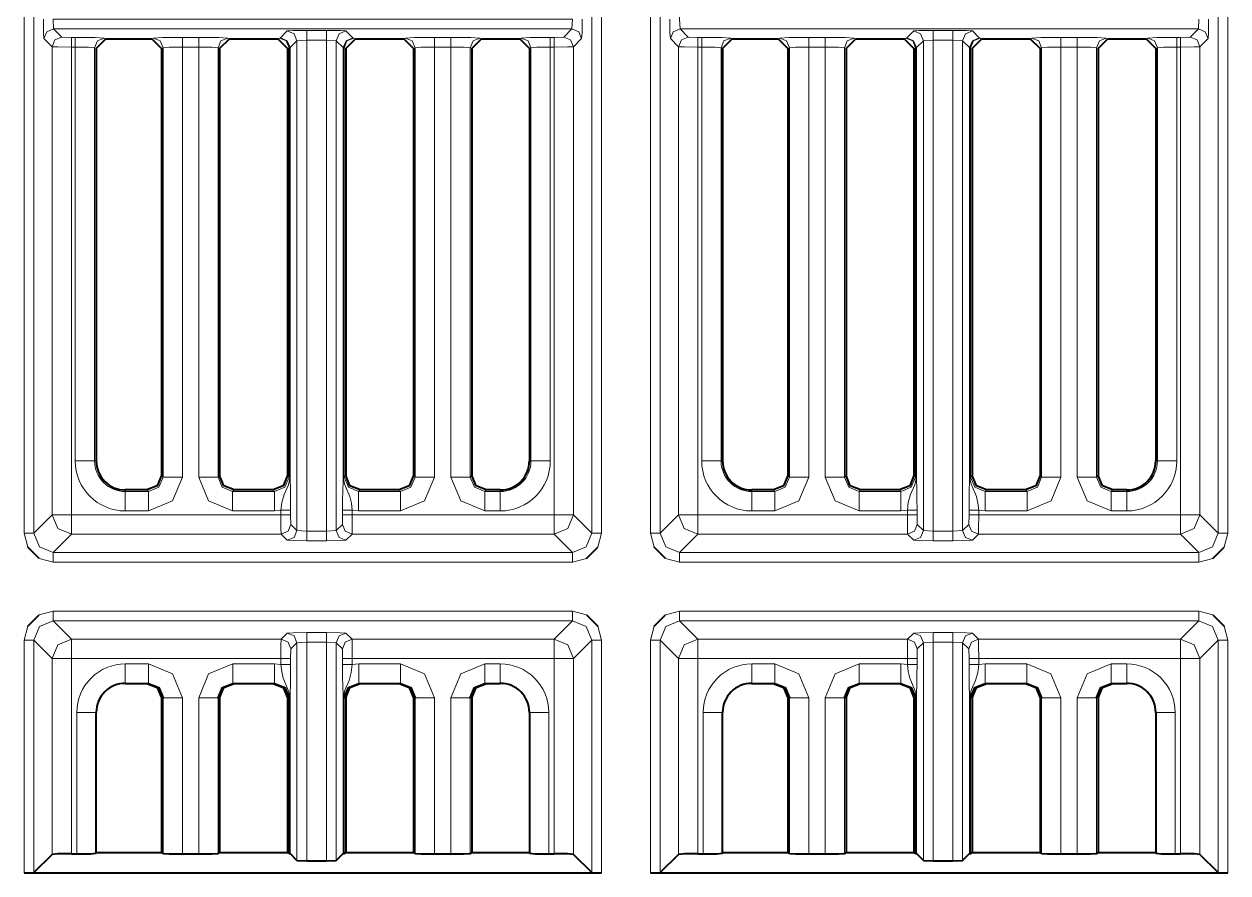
# Model space of a CAD drawing. Header units: millimetres. Extents: x 0 to 2941, y -405 to 1422.
# Drawn here: x 451.8 to 513.9, y 701.4 to 745.2 of the extents above; entities that cross this region are included whole.
import ezdxf

# ---------------------------------------------------------------- set-up
doc = ezdxf.new("R2010")
doc.units = ezdxf.units.MM
doc.layers.add('FINE', color=9, linetype='Continuous')
doc.layers.add('OUTLINE', color=7, linetype='Continuous')

msp = doc.modelspace()

# ---------------------------------------------------------------- linework, layer by layer
at = {"layer": 'FINE', "lineweight": 9}
for p, q in [((452.28, 718.953), (452.28, 773.521)), ((481.054, 773.678), (481.054, 718.953)), ((481.553, 718.953), (481.553, 773.533)), ((484.08, 773.533), (484.08, 718.953)), ((484.579, 718.953), (484.579, 773.521)), ((513.354, 773.678), (513.354, 718.953)), ((513.853, 718.953), (513.853, 773.533)), ((453.303, 744.928), (453.278, 745.427)), ((480.03, 744.928), (453.303, 744.928)), ((453.723, 744.508), (453.303, 744.928)), ((512.33, 744.928), (485.603, 744.928)), ((486.023, 744.508), (485.603, 744.928)), ((512.33, 744.928), (511.91, 744.508)), ((512.356, 745.427), (512.33, 744.928)), ((452.803, 744.428), (453.223, 744.008)), ((455.999, 744.417), (455.916, 744.458)), ((458.446, 744.458), (458.364, 744.417)), ((460.784, 744.495), (459.943, 744.495)), ((462.364, 744.417), (462.282, 744.458)), ((464.946, 744.458), (464.863, 744.417)), ((464.994, 744.466), (464.946, 744.458)), ((465.351, 744.823), (464.994, 744.466)), ((465.494, 743.966), (465.851, 744.323)), ((465.851, 744.323), (466.351, 744.349)), ((465.851, 719.082), (465.851, 744.323)), ((467.376, 744.848), (466.351, 744.848)), ((466.351, 744.349), (466.351, 719.056)), ((466.351, 744.349), (467.376, 744.349)), ((467.376, 719.056), (467.376, 744.349)), ((467.376, 744.349), (467.876, 744.323)), ((467.876, 744.323), (467.876, 719.082)), ((467.876, 744.323), (468.233, 743.966)), ((468.733, 744.466), (468.376, 744.823)), ((468.782, 744.458), (468.733, 744.466)), ((468.864, 744.417), (468.782, 744.458)), ((471.446, 744.458), (471.364, 744.417)), ((475.364, 744.417), (475.282, 744.458)), ((479.11, 744.495), (478.915, 744.495)), ((480.11, 744.008), (480.53, 744.428)), ((485.103, 744.428), (485.523, 744.008)), ((486.523, 744.495), (486.023, 744.508)), ((486.719, 744.495), (486.523, 744.495)), ((488.298, 744.417), (488.216, 744.458)), ((490.746, 744.458), (490.663, 744.417)), ((493.084, 744.495), (492.244, 744.495)), ((494.664, 744.417), (494.581, 744.458)), ((497.245, 744.458), (497.164, 744.417)), ((497.794, 743.966), (498.151, 744.323)), ((498.151, 744.323), (498.651, 744.349)), ((498.151, 719.082), (498.151, 744.323)), ((499.676, 744.848), (498.651, 744.848)), ((498.651, 744.349), (498.651, 719.056)), ((498.651, 744.349), (499.676, 744.349)), ((499.676, 719.056), (499.676, 744.349)), ((499.676, 744.349), (500.176, 744.323)), ((500.176, 744.323), (500.176, 719.082)), ((500.176, 744.323), (500.534, 743.966)), ((501.033, 744.466), (500.676, 744.823)), ((503.746, 744.458), (503.664, 744.417)), ((506.084, 744.495), (505.244, 744.495)), ((509.717, 744.458), (509.635, 744.417)), ((511.41, 744.495), (511.215, 744.495)), ((511.91, 744.508), (511.41, 744.495)), ((512.41, 744.008), (512.83, 744.428)), ((453.223, 744.008), (453.223, 719.897)), ((455.417, 722.672), (455.417, 743.958)), ((455.417, 743.958), (455.498, 743.917)), ((459.943, 721.84), (459.943, 743.995)), ((459.943, 743.995), (460.784, 743.995)), ((460.784, 743.995), (460.784, 721.84)), ((461.782, 721.84), (461.782, 743.958)), ((461.782, 743.958), (461.864, 743.917)), ((465.364, 743.917), (465.445, 743.958)), ((465.445, 743.958), (465.477, 743.966)), ((465.445, 743.958), (465.445, 721.84)), ((465.494, 721.84), (465.494, 743.966)), ((468.233, 743.966), (468.233, 721.84)), ((468.25, 721.84), (468.25, 743.966)), ((468.25, 743.966), (468.282, 743.958)), ((468.282, 721.84), (468.282, 743.958)), ((468.282, 743.958), (468.364, 743.917)), ((471.864, 743.917), (471.945, 743.958)), ((472.943, 743.995), (473.784, 743.995)), ((472.943, 721.84), (472.943, 743.995)), ((473.784, 743.995), (473.784, 721.84)), ((477.835, 743.917), (477.916, 743.958)), ((477.916, 743.958), (477.916, 722.672)), ((478.915, 722.672), (478.915, 743.995)), ((478.915, 743.995), (479.11, 743.995)), ((480.11, 719.897), (480.11, 744.008)), ((485.523, 744.008), (485.523, 719.897)), ((486.719, 743.995), (486.719, 722.672)), ((487.717, 722.672), (487.717, 743.958)), ((487.717, 743.958), (487.799, 743.917)), ((492.244, 721.84), (492.244, 743.995)), ((492.244, 743.995), (493.084, 743.995)), ((493.084, 743.995), (493.084, 721.84)), ((494.082, 721.84), (494.082, 743.958)), ((494.082, 743.958), (494.163, 743.917)), ((497.664, 743.917), (497.745, 743.958)), ((497.745, 743.958), (497.777, 743.966)), ((497.745, 743.958), (497.745, 721.84)), ((497.794, 721.84), (497.794, 743.966)), ((500.534, 743.966), (500.534, 721.84)), ((500.55, 721.84), (500.55, 743.966)), ((500.55, 743.966), (500.582, 743.958)), ((500.582, 721.84), (500.582, 743.958)), ((500.582, 743.958), (500.663, 743.917)), ((505.244, 743.995), (506.084, 743.995)), ((505.244, 721.84), (505.244, 743.995)), ((506.084, 743.995), (506.084, 721.84)), ((507.082, 721.84), (507.082, 743.958)), ((507.082, 743.958), (507.164, 743.917)), ((510.135, 743.917), (510.216, 743.958)), ((511.215, 722.672), (511.215, 743.995)), ((511.215, 743.995), (511.41, 743.995)), ((511.41, 743.995), (511.41, 719.897)), ((512.41, 719.897), (512.41, 744.008)), ((455.498, 722.672), (455.417, 722.672)), ((477.916, 722.672), (477.835, 722.672)), ((487.799, 722.672), (487.717, 722.672)), ((458.945, 721.84), (458.864, 721.921)), ((461.864, 721.921), (461.782, 721.84)), ((465.445, 721.84), (465.364, 721.921)), ((468.364, 721.921), (468.282, 721.84)), ((491.245, 721.84), (491.164, 721.921)), ((494.163, 721.921), (494.082, 721.84)), ((497.745, 721.84), (497.664, 721.921)), ((500.663, 721.921), (500.582, 721.84)), ((504.245, 721.84), (504.164, 721.921)), ((507.164, 721.921), (507.082, 721.84)), ((458.115, 721.172), (458.196, 721.091)), ((462.531, 721.091), (462.612, 721.172)), ((464.696, 721.091), (462.531, 721.091)), ((464.615, 721.172), (464.696, 721.091)), ((469.031, 721.091), (469.113, 721.172)), ((471.196, 721.091), (469.031, 721.091)), ((471.115, 721.172), (471.196, 721.091)), ((475.531, 721.091), (475.613, 721.172)), ((476.335, 721.091), (475.531, 721.091)), ((476.335, 721.172), (476.335, 721.091)), ((489.299, 721.091), (489.299, 721.172)), ((490.496, 721.091), (489.299, 721.091)), ((490.415, 721.172), (490.496, 721.091)), ((494.831, 721.091), (494.913, 721.172)), ((496.996, 721.091), (494.831, 721.091)), ((496.915, 721.172), (496.996, 721.091)), ((503.415, 721.172), (503.496, 721.091)), ((462.531, 720.092), (464.696, 720.092)), ((464.696, 720.092), (465.023, 720.123)), ((465.023, 720.123), (465.023, 719.897)), ((468.204, 720.123), (468.204, 719.897)), ((475.531, 720.092), (476.335, 720.092)), ((489.299, 720.092), (490.496, 720.092)), ((494.831, 720.092), (496.996, 720.092)), ((496.996, 720.092), (497.323, 720.123)), ((497.323, 720.123), (497.323, 719.897)), ((497.823, 719.897), (497.823, 720.123)), ((501.004, 719.897), (501.004, 720.123)), ((501.004, 720.123), (501.331, 720.092)), ((501.331, 720.092), (503.496, 720.092)), ((507.831, 720.092), (508.635, 720.092)), ((453.223, 719.897), (452.28, 718.953)), ((465.536, 719.397), (465.523, 719.897)), ((468.204, 719.897), (468.192, 719.397)), ((481.054, 718.953), (480.11, 719.897)), ((485.523, 719.897), (484.579, 718.953)), ((497.323, 719.897), (486.523, 719.897)), ((497.835, 719.397), (497.823, 719.897)), ((511.41, 719.897), (501.004, 719.897)), ((513.354, 718.953), (512.41, 719.897)), ((454.223, 718.897), (465.036, 718.897)), ((465.036, 718.897), (465.351, 718.582)), ((465.851, 719.082), (465.536, 719.397)), ((466.351, 719.056), (465.851, 719.082)), ((467.376, 719.056), (466.351, 719.056)), ((467.876, 719.082), (467.376, 719.056)), ((468.192, 719.397), (467.876, 719.082)), ((479.11, 718.897), (480.054, 717.953)), ((481.366, 718.226), (481.553, 718.953)), ((484.08, 718.953), (484.268, 718.226)), ((486.523, 718.897), (497.336, 718.897)), ((497.336, 718.897), (497.651, 718.582)), ((498.151, 719.082), (497.835, 719.397)), ((498.651, 719.056), (498.151, 719.082)), ((499.676, 719.056), (498.651, 719.056)), ((500.176, 719.082), (499.676, 719.056)), ((500.491, 719.397), (500.176, 719.082)), ((513.665, 718.226), (513.853, 718.953)), ((466.351, 718.556), (467.376, 718.556)), ((498.651, 718.556), (499.676, 718.556)), ((452.552, 717.641), (453.279, 717.454)), ((480.054, 717.454), (480.781, 717.641)), ((484.852, 717.641), (485.579, 717.454)), ((453.279, 717.454), (480.054, 717.454)), ((453.279, 714.927), (452.552, 714.739)), ((480.054, 714.927), (453.279, 714.927)), ((480.781, 714.739), (480.054, 714.927)), ((485.579, 714.927), (484.852, 714.739)), ((512.354, 714.927), (485.579, 714.927)), ((513.081, 714.739), (512.354, 714.927)), ((451.968, 714.155), (451.78, 713.428)), ((481.553, 713.428), (481.366, 714.155)), ((484.268, 714.155), (484.08, 713.428)), ((486.523, 713.484), (485.579, 714.428)), ((513.853, 713.428), (513.665, 714.155)), ((451.78, 713.428), (451.78, 701.44)), ((452.28, 701.453), (452.28, 713.428)), ((452.28, 713.428), (453.223, 712.484)), ((465.036, 713.484), (454.223, 713.484)), ((465.351, 713.799), (465.036, 713.484)), ((465.536, 712.984), (465.851, 713.299)), ((465.851, 713.299), (466.351, 713.325)), ((465.851, 702.082), (465.851, 713.299)), ((467.376, 713.824), (466.351, 713.824)), ((466.351, 713.325), (466.351, 702.069)), ((466.351, 713.325), (467.376, 713.325)), ((467.376, 702.069), (467.376, 713.325)), ((467.376, 713.325), (467.876, 713.299)), ((467.876, 713.299), (467.876, 702.082)), ((467.876, 713.299), (468.192, 712.984)), ((468.691, 713.484), (468.376, 713.799)), ((481.553, 701.44), (481.553, 713.428)), ((484.08, 713.428), (484.08, 701.44)), ((484.579, 701.453), (484.579, 713.428)), ((484.579, 713.428), (485.523, 712.484)), ((497.336, 713.484), (486.523, 713.484)), ((497.651, 713.799), (497.336, 713.484)), ((497.835, 712.984), (498.151, 713.299)), ((498.151, 713.299), (498.651, 713.325)), ((498.151, 702.082), (498.151, 713.299)), ((498.651, 713.325), (498.651, 702.069)), ((498.651, 713.325), (499.676, 713.325)), ((499.676, 702.069), (499.676, 713.325)), ((499.676, 713.325), (500.176, 713.299)), ((500.176, 713.299), (500.176, 702.082)), ((500.176, 713.299), (500.491, 712.984)), ((500.991, 713.484), (500.676, 713.799)), ((511.41, 713.484), (500.991, 713.484)), ((512.41, 712.484), (513.354, 713.428)), ((513.354, 713.428), (513.354, 701.453)), ((513.853, 701.44), (513.853, 713.428)), ((465.523, 712.484), (465.536, 712.984)), ((468.192, 712.984), (468.204, 712.484)), ((497.823, 712.484), (497.835, 712.984)), ((500.491, 712.984), (500.504, 712.484)), ((453.223, 712.484), (453.223, 702.397)), ((454.223, 702.422), (454.223, 712.484)), ((454.223, 712.484), (465.023, 712.484)), ((464.691, 712.208), (462.536, 712.208)), ((465.023, 712.177), (464.691, 712.208)), ((465.023, 712.484), (465.023, 712.177)), ((465.523, 712.177), (465.523, 712.484)), ((468.204, 712.484), (468.204, 712.177)), ((468.704, 712.484), (479.11, 712.484)), ((468.704, 712.177), (468.704, 712.484)), ((469.036, 712.208), (468.704, 712.177)), ((471.191, 712.208), (469.036, 712.208)), ((476.335, 712.208), (475.536, 712.208)), ((479.11, 712.484), (479.11, 702.422)), ((480.11, 702.397), (480.11, 712.484)), ((485.523, 712.484), (485.523, 702.397)), ((486.523, 702.422), (486.523, 712.484)), ((486.523, 712.484), (497.323, 712.484)), ((490.491, 712.208), (489.299, 712.208)), ((496.991, 712.208), (494.836, 712.208)), ((497.323, 712.177), (496.991, 712.208)), ((497.323, 712.484), (497.323, 712.177)), ((497.823, 712.177), (497.823, 712.484)), ((500.504, 712.484), (500.504, 712.177)), ((501.004, 712.177), (501.004, 712.484)), ((501.336, 712.208), (501.004, 712.177)), ((503.491, 712.208), (501.336, 712.208)), ((508.635, 712.208), (507.836, 712.208)), ((512.41, 702.397), (512.41, 712.484)), ((458.864, 710.459), (458.945, 710.459)), ((458.945, 710.459), (458.945, 702.447)), ((459.943, 702.422), (459.943, 710.459)), ((460.784, 710.459), (460.784, 702.422)), ((465.364, 710.459), (465.445, 710.459)), ((465.445, 710.459), (465.445, 702.447)), ((465.477, 710.459), (465.477, 702.442)), ((468.233, 710.459), (468.233, 702.439)), ((468.25, 702.442), (468.25, 710.459)), ((472.943, 702.422), (472.943, 710.459)), ((473.784, 710.459), (473.784, 702.422)), ((491.164, 710.459), (491.245, 710.459)), ((491.245, 710.459), (491.245, 702.447)), ((492.244, 702.422), (492.244, 710.459)), ((493.084, 710.459), (493.084, 702.422)), ((494.082, 702.447), (494.082, 710.459)), ((494.082, 710.459), (494.163, 710.459)), ((497.664, 710.459), (497.745, 710.459)), ((497.745, 710.459), (497.745, 702.447)), ((497.777, 710.459), (497.777, 702.442)), ((500.534, 710.459), (500.534, 702.439)), ((504.164, 710.459), (504.245, 710.459)), ((504.245, 710.459), (504.245, 702.447)), ((505.244, 702.422), (505.244, 710.459)), ((506.084, 710.459), (506.084, 702.422)), ((454.499, 709.708), (454.499, 702.422)), ((478.835, 702.422), (478.835, 709.708)), ((486.798, 709.708), (486.798, 702.422)), ((511.135, 702.422), (511.135, 709.708))]:
    msp.add_line(p, q, dxfattribs=at)
for points in [[(451.78, 773.533), (451.78, 718.953), (451.968, 718.226)], [(485.603, 744.928), (485.578, 745.427), (485.578, 746.453)], [(452.778, 745.427), (452.785, 744.73), (452.803, 744.428)], [(452.803, 744.428), (452.95, 744.781), (453.303, 744.928)], [(453.278, 745.427), (480.055, 745.427), (480.03, 744.928)], [(480.03, 744.928), (479.61, 744.508), (479.11, 744.495)], [(480.53, 744.428), (480.383, 744.781), (480.03, 744.928)], [(480.53, 744.428), (480.548, 744.73), (480.555, 745.427)], [(485.078, 745.427), (485.085, 744.73), (485.103, 744.428)], [(485.603, 744.928), (485.25, 744.781), (485.103, 744.428)], [(512.83, 744.428), (512.683, 744.781), (512.33, 744.928)], [(512.83, 744.428), (512.848, 744.73), (512.855, 745.427)], [(453.223, 744.008), (453.37, 744.361), (453.723, 744.508)], [(454.419, 744.495), (454.223, 744.495), (453.723, 744.508)], [(454.223, 743.995), (454.223, 744.344), (454.223, 744.495)], [(454.419, 744.495), (454.419, 744.344), (454.419, 743.995)], [(455.916, 744.458), (455.451, 744.484), (454.419, 744.495)], [(455.916, 744.458), (455.564, 744.311), (455.417, 743.958)], [(459.943, 744.495), (458.911, 744.484), (458.446, 744.458)], [(458.446, 744.458), (458.798, 744.311), (458.945, 743.958)], [(459.943, 744.495), (459.943, 744.344), (459.943, 743.995)], [(460.784, 744.495), (460.784, 744.344), (460.784, 743.995)], [(462.282, 744.458), (461.816, 744.484), (460.784, 744.495)], [(462.282, 744.458), (461.929, 744.311), (461.782, 743.958)], [(465.445, 743.958), (465.298, 744.311), (464.946, 744.458)], [(465.477, 743.966), (465.334, 744.318), (464.994, 744.466)], [(465.494, 743.966), (465.347, 744.319), (464.994, 744.466)], [(466.351, 744.848), (465.653, 744.841), (465.351, 744.823)], [(465.851, 744.323), (465.704, 744.677), (465.351, 744.823)], [(466.351, 744.349), (466.351, 744.698), (466.351, 744.848)], [(467.376, 744.848), (467.376, 744.698), (467.376, 744.349)], [(468.376, 744.823), (468.074, 744.841), (467.376, 744.848)], [(468.376, 744.823), (468.023, 744.677), (467.876, 744.323)], [(468.733, 744.466), (468.38, 744.319), (468.233, 743.966)], [(468.733, 744.466), (468.393, 744.318), (468.25, 743.966)], [(468.782, 744.458), (468.429, 744.311), (468.282, 743.958)], [(473.784, 744.495), (472.943, 744.495), (471.911, 744.484), (471.446, 744.458)], [(471.945, 743.958), (471.798, 744.311), (471.446, 744.458)], [(472.943, 743.995), (472.943, 744.344), (472.943, 744.495)], [(473.784, 743.995), (473.784, 744.344), (473.784, 744.495)], [(475.282, 744.458), (474.816, 744.484), (473.784, 744.495)], [(474.782, 743.958), (474.929, 744.311), (475.282, 744.458)], [(478.915, 744.495), (477.882, 744.484), (477.417, 744.458), (477.335, 744.417)], [(477.916, 743.958), (477.769, 744.311), (477.417, 744.458)], [(478.915, 743.995), (478.915, 744.344), (478.915, 744.495)], [(479.11, 743.995), (479.11, 744.344), (479.11, 744.495)], [(480.11, 744.008), (479.963, 744.361), (479.61, 744.508)], [(486.023, 744.508), (485.67, 744.361), (485.523, 744.008)], [(486.523, 744.495), (486.523, 744.344), (486.523, 743.995)], [(486.719, 744.495), (486.719, 744.344), (486.719, 743.995)], [(488.216, 744.458), (487.751, 744.484), (486.719, 744.495)], [(488.216, 744.458), (487.864, 744.311), (487.717, 743.958)], [(492.244, 744.495), (491.211, 744.484), (490.746, 744.458)], [(491.245, 743.958), (491.098, 744.311), (490.746, 744.458)], [(492.244, 743.995), (492.244, 744.344), (492.244, 744.495)], [(493.084, 744.495), (493.084, 744.344), (493.084, 743.995)], [(494.581, 744.458), (494.116, 744.484), (493.084, 744.495)], [(494.581, 744.458), (494.229, 744.311), (494.082, 743.958)], [(497.651, 744.823), (497.294, 744.466), (497.245, 744.458)], [(497.245, 744.458), (497.598, 744.311), (497.745, 743.958)], [(497.294, 744.466), (497.647, 744.319), (497.794, 743.966)], [(497.294, 744.466), (497.634, 744.318), (497.777, 743.966)], [(498.651, 744.848), (497.953, 744.841), (497.651, 744.823)], [(497.651, 744.823), (498.004, 744.677), (498.151, 744.323)], [(498.651, 744.848), (498.651, 744.698), (498.651, 744.349)], [(499.676, 744.848), (499.676, 744.698), (499.676, 744.349)], [(500.676, 744.823), (500.374, 744.841), (499.676, 744.848)], [(500.676, 744.823), (500.323, 744.677), (500.176, 744.323)], [(501.033, 744.466), (500.68, 744.319), (500.534, 743.966)], [(501.033, 744.466), (500.693, 744.318), (500.55, 743.966)], [(501.081, 744.458), (500.729, 744.311), (500.582, 743.958)], [(501.164, 744.417), (501.081, 744.458), (501.033, 744.466)], [(505.244, 744.495), (504.211, 744.484), (503.746, 744.458)], [(504.245, 743.958), (504.098, 744.311), (503.746, 744.458)], [(505.244, 744.495), (505.244, 744.344), (505.244, 743.995)], [(506.084, 744.495), (506.084, 744.344), (506.084, 743.995)], [(507.664, 744.417), (507.581, 744.458), (507.116, 744.484), (506.084, 744.495)], [(507.581, 744.458), (507.229, 744.311), (507.082, 743.958)], [(511.215, 744.495), (510.182, 744.484), (509.717, 744.458)], [(510.216, 743.958), (510.07, 744.311), (509.717, 744.458)], [(511.215, 743.995), (511.215, 744.344), (511.215, 744.495)], [(511.41, 743.995), (511.41, 744.344), (511.41, 744.495)], [(512.41, 744.008), (512.263, 744.361), (511.91, 744.508)], [(453.223, 744.008), (453.525, 743.999), (454.223, 743.995)], [(465.023, 719.897), (454.223, 719.897), (454.223, 743.995)], [(454.419, 743.995), (455.107, 743.984), (455.417, 743.958)], [(458.864, 743.917), (458.945, 743.958), (458.945, 721.84)], [(458.945, 743.958), (459.255, 743.984), (459.943, 743.995)], [(460.784, 743.995), (461.472, 743.984), (461.782, 743.958)], [(465.477, 743.966), (465.477, 721.84), (465.475, 721.769), (465.466, 721.683), (465.406, 721.443), (465.184, 720.944), (465.073, 720.53), (465.023, 720.123)], [(465.477, 743.966), (465.489, 743.966), (465.494, 743.966)], [(468.233, 743.966), (468.238, 743.966), (468.25, 743.966)], [(479.11, 743.995), (479.11, 719.897), (468.704, 719.897)], [(471.945, 743.958), (471.945, 721.84), (471.864, 721.921)], [(471.945, 743.958), (472.255, 743.984), (472.943, 743.995)], [(473.784, 743.995), (474.472, 743.984), (474.782, 743.958)], [(474.864, 721.921), (474.782, 721.84), (474.782, 743.958), (474.864, 743.917)], [(477.916, 743.958), (478.226, 743.984), (478.915, 743.995)], [(479.11, 743.995), (479.808, 743.999), (480.11, 744.008)], [(485.523, 744.008), (485.825, 743.999), (486.523, 743.995)], [(486.523, 719.897), (486.523, 743.995), (486.719, 743.995)], [(486.719, 743.995), (487.407, 743.984), (487.717, 743.958)], [(491.164, 743.917), (491.245, 743.958), (491.245, 721.84)], [(491.245, 743.958), (491.555, 743.984), (492.244, 743.995)], [(493.084, 743.995), (493.772, 743.984), (494.082, 743.958)], [(497.777, 743.966), (497.777, 721.84), (497.775, 721.769), (497.766, 721.683), (497.706, 721.443), (497.484, 720.944), (497.373, 720.53), (497.323, 720.123)], [(497.777, 743.966), (497.789, 743.966), (497.794, 743.966)], [(500.534, 743.966), (500.538, 743.966), (500.55, 743.966)], [(504.164, 743.917), (504.245, 743.958), (504.245, 721.84)], [(504.245, 743.958), (504.555, 743.984), (505.244, 743.995)], [(506.084, 743.995), (506.772, 743.984), (507.082, 743.958)], [(510.216, 743.958), (510.216, 722.672), (510.135, 722.672)], [(510.216, 743.958), (510.526, 743.984), (511.215, 743.995)], [(511.41, 743.995), (512.108, 743.999), (512.41, 744.008)], [(454.419, 722.672), (455.107, 722.672), (455.417, 722.672)], [(477.916, 722.672), (478.226, 722.672), (478.915, 722.672)], [(486.719, 722.672), (487.407, 722.672), (487.717, 722.672)], [(510.216, 722.672), (510.526, 722.672), (511.215, 722.672)], [(456.998, 720.092), (458.196, 720.092), (459.432, 720.604), (459.943, 721.84)], [(458.945, 721.84), (458.727, 721.309), (458.196, 721.091)], [(459.943, 721.84), (459.255, 721.84), (458.945, 721.84)], [(461.782, 721.84), (461.472, 721.84), (460.784, 721.84)], [(460.784, 721.84), (461.295, 720.604), (462.531, 720.092)], [(462.531, 721.091), (462, 721.309), (461.782, 721.84)], [(465.477, 721.84), (465.456, 721.84), (465.445, 721.84), (465.227, 721.309), (464.696, 721.091), (464.696, 720.781), (464.696, 720.092)], [(465.477, 721.84), (465.489, 721.84), (465.494, 721.84)], [(465.523, 719.897), (465.523, 720.123), (465.52, 720.715), (465.51, 721.263), (465.497, 721.671), (465.494, 721.779), (465.494, 721.813), (465.494, 721.84)], [(468.233, 721.84), (468.233, 721.827), (468.233, 721.8), (468.232, 721.741), (468.23, 721.692), (468.228, 721.617), (468.214, 721.124), (468.207, 720.653), (468.204, 720.123)], [(468.233, 721.84), (468.238, 721.84), (468.25, 721.84)], [(468.704, 720.123), (468.661, 720.487), (468.583, 720.83), (468.358, 721.348), (468.307, 721.485), (468.278, 721.591), (468.255, 721.737), (468.251, 721.807), (468.25, 721.84)], [(468.282, 721.84), (468.271, 721.84), (468.25, 721.84)], [(469.031, 721.091), (468.5, 721.309), (468.282, 721.84)], [(469.031, 720.092), (471.196, 720.092), (472.432, 720.604), (472.943, 721.84)], [(471.945, 721.84), (471.727, 721.309), (471.196, 721.091)], [(472.943, 721.84), (472.255, 721.84), (471.945, 721.84)], [(473.784, 721.84), (474.472, 721.84), (474.782, 721.84)], [(473.784, 721.84), (474.295, 720.604), (475.531, 720.092)], [(475.531, 721.091), (475, 721.309), (474.782, 721.84)], [(491.245, 721.84), (491.027, 721.309), (490.496, 721.091)], [(490.496, 720.092), (491.732, 720.604), (492.244, 721.84)], [(491.245, 721.84), (491.555, 721.84), (492.244, 721.84)], [(494.082, 721.84), (493.772, 721.84), (493.084, 721.84)], [(493.084, 721.84), (493.595, 720.604), (494.831, 720.092)], [(494.831, 721.091), (494.3, 721.309), (494.082, 721.84)], [(497.777, 721.84), (497.756, 721.84), (497.745, 721.84), (497.527, 721.309), (496.996, 721.091), (496.996, 720.781), (496.996, 720.092)], [(497.794, 721.84), (497.789, 721.84), (497.777, 721.84)], [(497.823, 720.123), (497.82, 720.715), (497.811, 721.263), (497.798, 721.671), (497.794, 721.779), (497.794, 721.813), (497.794, 721.84)], [(500.534, 721.84), (500.534, 721.827), (500.533, 721.8), (500.532, 721.741), (500.53, 721.692), (500.528, 721.617), (500.513, 721.124), (500.507, 720.653), (500.504, 720.123)], [(500.534, 721.84), (500.538, 721.84), (500.55, 721.84)], [(501.004, 720.123), (500.961, 720.487), (500.883, 720.83), (500.658, 721.348), (500.607, 721.485), (500.578, 721.591), (500.555, 721.737), (500.551, 721.807), (500.55, 721.84)], [(500.582, 721.84), (500.572, 721.84), (500.55, 721.84)], [(501.331, 721.091), (500.8, 721.309), (500.582, 721.84)], [(504.245, 721.84), (504.027, 721.309), (503.496, 721.091)], [(503.496, 720.092), (504.732, 720.604), (505.244, 721.84)], [(505.244, 721.84), (504.555, 721.84), (504.245, 721.84)], [(507.082, 721.84), (506.772, 721.84), (506.084, 721.84)], [(506.084, 721.84), (506.595, 720.604), (507.831, 720.092)], [(507.831, 721.091), (507.3, 721.309), (507.082, 721.84)], [(458.196, 721.091), (456.998, 721.091), (456.998, 721.172)], [(456.998, 720.092), (456.998, 720.781), (456.998, 721.091)], [(458.196, 720.092), (458.196, 720.781), (458.196, 721.091)], [(462.531, 721.091), (462.531, 720.781), (462.531, 720.092)], [(469.031, 721.091), (469.031, 720.781), (469.031, 720.092)], [(471.196, 721.091), (471.196, 720.781), (471.196, 720.092)], [(475.531, 721.091), (475.531, 720.781), (475.531, 720.092)], [(476.335, 721.091), (476.335, 720.781), (476.335, 720.092)], [(489.299, 720.092), (489.299, 720.781), (489.299, 721.091)], [(490.496, 721.091), (490.496, 720.781), (490.496, 720.092)], [(494.831, 721.091), (494.831, 720.781), (494.831, 720.092)], [(503.496, 721.091), (501.331, 721.091), (501.412, 721.172)], [(501.331, 721.091), (501.331, 720.781), (501.331, 720.092)], [(503.496, 721.091), (503.496, 720.781), (503.496, 720.092)], [(508.635, 721.172), (508.635, 721.091), (507.831, 721.091), (507.913, 721.172)], [(507.831, 721.091), (507.831, 720.781), (507.831, 720.092)], [(508.635, 721.091), (508.635, 720.781), (508.635, 720.092)], [(465.023, 720.123), (465.372, 720.123), (465.523, 720.123)], [(468.204, 720.123), (468.355, 720.123), (468.704, 720.123)], [(468.704, 719.897), (468.704, 720.123), (469.031, 720.092)], [(497.823, 720.123), (497.672, 720.123), (497.323, 720.123)], [(500.504, 720.123), (500.504, 719.897), (500.491, 719.397)], [(500.504, 720.123), (500.655, 720.123), (501.004, 720.123)], [(453.223, 719.897), (453.516, 719.19), (454.223, 718.897)], [(453.223, 719.897), (453.525, 719.897), (454.223, 719.897)], [(454.223, 718.897), (454.223, 719.199), (454.223, 719.897)], [(465.023, 719.897), (465.372, 719.897), (465.523, 719.897)], [(465.023, 719.897), (465.027, 719.199), (465.036, 718.897)], [(468.204, 719.897), (468.355, 719.897), (468.704, 719.897)], [(468.691, 718.897), (468.7, 719.199), (468.704, 719.897)], [(479.11, 718.897), (479.11, 719.199), (479.11, 719.897)], [(479.11, 718.897), (479.817, 719.19), (480.11, 719.897)], [(479.11, 719.897), (479.808, 719.897), (480.11, 719.897)], [(485.523, 719.897), (485.816, 719.19), (486.523, 718.897)], [(485.523, 719.897), (485.825, 719.897), (486.523, 719.897)], [(486.523, 718.897), (486.523, 719.199), (486.523, 719.897)], [(497.823, 719.897), (497.672, 719.897), (497.323, 719.897)], [(497.323, 719.897), (497.327, 719.199), (497.336, 718.897)], [(500.504, 719.897), (500.655, 719.897), (501.004, 719.897)], [(500.991, 718.897), (501, 719.199), (501.004, 719.897)], [(511.41, 718.897), (511.41, 719.199), (511.41, 719.897)], [(511.41, 718.897), (512.117, 719.19), (512.41, 719.897)], [(511.41, 719.897), (512.108, 719.897), (512.41, 719.897)], [(451.78, 718.953), (452.129, 718.953), (452.28, 718.953)], [(453.279, 717.953), (452.572, 718.246), (452.28, 718.953)], [(480.054, 717.953), (453.279, 717.953), (454.223, 718.897)], [(465.036, 718.897), (465.389, 719.044), (465.536, 719.397)], [(465.351, 718.582), (465.704, 718.728), (465.851, 719.082)], [(466.351, 718.556), (466.351, 718.707), (466.351, 719.056)], [(467.376, 719.056), (467.376, 718.707), (467.376, 718.556)], [(467.876, 719.082), (468.023, 718.728), (468.376, 718.582)], [(468.192, 719.397), (468.338, 719.044), (468.691, 718.897)], [(468.376, 718.582), (468.691, 718.897), (479.11, 718.897)], [(481.054, 718.953), (480.761, 718.246), (480.054, 717.953)], [(481.054, 718.953), (481.205, 718.953), (481.553, 718.953)], [(484.08, 718.953), (484.429, 718.953), (484.579, 718.953)], [(485.579, 717.953), (484.872, 718.246), (484.579, 718.953)], [(512.354, 717.953), (485.579, 717.953), (486.523, 718.897)], [(497.835, 719.397), (497.689, 719.044), (497.336, 718.897)], [(498.151, 719.082), (498.004, 718.728), (497.651, 718.582)], [(498.651, 719.056), (498.651, 718.707), (498.651, 718.556)], [(499.676, 719.056), (499.676, 718.707), (499.676, 718.556)], [(500.176, 719.082), (500.323, 718.728), (500.676, 718.582)], [(500.491, 719.397), (500.638, 719.044), (500.991, 718.897)], [(500.676, 718.582), (500.991, 718.897), (511.41, 718.897), (512.354, 717.953)], [(513.354, 718.953), (513.061, 718.246), (512.354, 717.953)], [(513.354, 718.953), (513.504, 718.953), (513.853, 718.953)], [(465.351, 718.582), (465.653, 718.564), (466.351, 718.556)], [(467.376, 718.556), (468.074, 718.564), (468.376, 718.582)], [(497.651, 718.582), (497.953, 718.564), (498.651, 718.556)], [(499.676, 718.556), (500.374, 718.564), (500.676, 718.582)], [(453.279, 717.953), (453.279, 717.802), (453.279, 717.454)], [(480.054, 717.953), (480.054, 717.802), (480.054, 717.454)], [(485.579, 717.953), (485.579, 717.802), (485.579, 717.454)], [(485.579, 717.454), (512.354, 717.454), (513.081, 717.641)], [(512.354, 717.953), (512.354, 717.802), (512.354, 717.454)], [(453.279, 714.927), (453.279, 714.578), (453.279, 714.428)], [(480.054, 714.927), (480.054, 714.578), (480.054, 714.428)], [(485.579, 714.927), (485.579, 714.578), (485.579, 714.428)], [(512.354, 714.927), (512.354, 714.578), (512.354, 714.428)], [(452.28, 713.428), (452.572, 714.135), (453.279, 714.428)], [(454.223, 713.484), (453.279, 714.428), (480.054, 714.428)], [(480.054, 714.428), (479.11, 713.484), (468.691, 713.484)], [(480.054, 714.428), (480.761, 714.135), (481.054, 713.428)], [(484.579, 713.428), (484.872, 714.135), (485.579, 714.428)], [(485.579, 714.428), (512.354, 714.428), (511.41, 713.484)], [(512.354, 714.428), (513.061, 714.135), (513.354, 713.428)], [(451.78, 713.428), (452.129, 713.428), (452.28, 713.428)], [(454.223, 713.484), (453.516, 713.191), (453.223, 712.484)], [(454.223, 712.484), (454.223, 713.182), (454.223, 713.484)], [(465.036, 713.484), (465.027, 713.182), (465.023, 712.484)], [(465.536, 712.984), (465.389, 713.337), (465.036, 713.484)], [(466.351, 713.824), (465.653, 713.817), (465.351, 713.799)], [(465.851, 713.299), (465.704, 713.652), (465.351, 713.799)], [(466.351, 713.325), (466.351, 713.674), (466.351, 713.824)], [(467.376, 713.824), (467.376, 713.674), (467.376, 713.325)], [(468.376, 713.799), (468.074, 713.817), (467.376, 713.824)], [(468.376, 713.799), (468.023, 713.652), (467.876, 713.299)], [(468.691, 713.484), (468.338, 713.337), (468.192, 712.984)], [(468.704, 712.484), (468.7, 713.182), (468.691, 713.484)], [(479.11, 712.484), (479.11, 713.182), (479.11, 713.484)], [(480.11, 712.484), (479.817, 713.191), (479.11, 713.484)], [(480.11, 712.484), (481.054, 713.428), (481.054, 701.453)], [(481.553, 713.428), (481.205, 713.428), (481.054, 713.428)], [(484.08, 713.428), (484.429, 713.428), (484.579, 713.428)], [(486.523, 713.484), (485.816, 713.191), (485.523, 712.484)], [(486.523, 712.484), (486.523, 713.182), (486.523, 713.484)], [(497.336, 713.484), (497.327, 713.182), (497.323, 712.484)], [(497.835, 712.984), (497.689, 713.337), (497.336, 713.484)], [(499.676, 713.824), (498.651, 713.824), (497.953, 713.817), (497.651, 713.799)], [(498.151, 713.299), (498.004, 713.652), (497.651, 713.799)], [(498.651, 713.325), (498.651, 713.674), (498.651, 713.824)], [(499.676, 713.325), (499.676, 713.674), (499.676, 713.824)], [(500.676, 713.799), (500.374, 713.817), (499.676, 713.824)], [(500.176, 713.299), (500.323, 713.652), (500.676, 713.799)], [(500.491, 712.984), (500.638, 713.337), (500.991, 713.484)], [(501.004, 712.484), (501, 713.182), (500.991, 713.484)], [(511.41, 712.484), (511.41, 713.182), (511.41, 713.484)], [(512.41, 712.484), (512.117, 713.191), (511.41, 713.484)], [(513.853, 713.428), (513.504, 713.428), (513.354, 713.428)], [(454.223, 712.484), (453.525, 712.484), (453.223, 712.484)], [(456.998, 712.208), (456.998, 711.501), (456.998, 711.208)], [(458.191, 712.208), (458.191, 711.501), (458.191, 711.208)], [(459.943, 710.459), (459.43, 711.696), (458.191, 712.208)], [(462.536, 712.208), (461.297, 711.696), (460.784, 710.459)], [(462.536, 711.208), (462.536, 711.501), (462.536, 712.208)], [(464.691, 711.208), (464.691, 711.501), (464.691, 712.208)], [(465.523, 712.484), (465.372, 712.484), (465.023, 712.484)], [(465.523, 712.177), (465.372, 712.177), (465.023, 712.177)], [(465.023, 712.177), (465.067, 711.812), (465.145, 711.468), (465.37, 710.947), (465.42, 710.811), (465.449, 710.705), (465.472, 710.56), (465.477, 710.491), (465.477, 710.459)], [(465.494, 702.439), (465.494, 710.459), (465.494, 710.471), (465.494, 710.498), (465.495, 710.557), (465.497, 710.605), (465.499, 710.678), (465.514, 711.175), (465.52, 711.646), (465.523, 712.177)], [(468.704, 712.484), (468.355, 712.484), (468.204, 712.484)], [(468.704, 712.177), (468.355, 712.177), (468.204, 712.177)], [(468.204, 712.177), (468.207, 711.582), (468.217, 711.035), (468.23, 710.627), (468.233, 710.519), (468.233, 710.485), (468.233, 710.459)], [(468.25, 710.459), (468.252, 710.529), (468.261, 710.615), (468.321, 710.854), (468.541, 711.354), (468.653, 711.768), (468.704, 712.177)], [(469.036, 711.208), (469.036, 711.501), (469.036, 712.208)], [(471.191, 711.208), (471.191, 711.501), (471.191, 712.208)], [(472.943, 710.459), (472.43, 711.696), (471.191, 712.208)], [(475.536, 712.208), (474.297, 711.696), (473.784, 710.459)], [(475.536, 711.208), (475.536, 711.501), (475.536, 712.208)], [(476.335, 711.208), (476.335, 711.501), (476.335, 712.208)], [(479.11, 712.484), (479.808, 712.484), (480.11, 712.484)], [(486.523, 712.484), (485.825, 712.484), (485.523, 712.484)], [(489.299, 712.208), (489.299, 711.501), (489.299, 711.208)], [(490.491, 712.208), (490.491, 711.501), (490.491, 711.208)], [(492.244, 710.459), (491.73, 711.696), (490.491, 712.208)], [(494.836, 712.208), (493.597, 711.696), (493.084, 710.459)], [(494.836, 712.208), (494.836, 711.501), (494.836, 711.208)], [(496.991, 712.208), (496.991, 711.501), (496.991, 711.208)], [(497.823, 712.484), (497.672, 712.484), (497.323, 712.484)], [(497.823, 712.177), (497.672, 712.177), (497.323, 712.177)], [(497.323, 712.177), (497.367, 711.812), (497.445, 711.468), (497.67, 710.947), (497.72, 710.811), (497.749, 710.705), (497.772, 710.56), (497.776, 710.491), (497.777, 710.459)], [(497.794, 702.439), (497.794, 710.459), (497.794, 710.471), (497.794, 710.498), (497.795, 710.557), (497.797, 710.605), (497.799, 710.678), (497.814, 711.175), (497.82, 711.646), (497.823, 712.177)], [(500.504, 712.484), (500.655, 712.484), (501.004, 712.484)], [(500.504, 712.177), (500.655, 712.177), (501.004, 712.177)], [(500.504, 712.177), (500.507, 711.582), (500.517, 711.035), (500.53, 710.627), (500.533, 710.519), (500.533, 710.485), (500.534, 710.459)], [(500.55, 710.459), (500.552, 710.529), (500.561, 710.615), (500.621, 710.854), (500.841, 711.354), (500.953, 711.768), (501.004, 712.177)], [(501.004, 712.484), (511.41, 712.484), (511.41, 702.422)], [(501.336, 712.208), (501.336, 711.501), (501.336, 711.208)], [(503.491, 712.208), (503.491, 711.501), (503.491, 711.208)], [(505.244, 710.459), (504.73, 711.696), (503.491, 712.208)], [(507.836, 712.208), (506.597, 711.696), (506.084, 710.459)], [(507.836, 711.208), (507.836, 711.501), (507.836, 712.208)], [(508.635, 711.208), (508.635, 711.501), (508.635, 712.208)], [(511.41, 712.484), (512.108, 712.484), (512.41, 712.484)], [(459.943, 710.459), (459.255, 710.459), (458.945, 710.459)], [(461.782, 710.459), (461.472, 710.459), (460.784, 710.459)], [(461.782, 702.447), (461.782, 710.459), (461.864, 710.459)], [(465.445, 710.459), (465.456, 710.459), (465.477, 710.459)], [(465.494, 710.459), (465.489, 710.459), (465.477, 710.459)], [(468.25, 710.459), (468.238, 710.459), (468.233, 710.459)], [(468.282, 710.459), (468.271, 710.459), (468.25, 710.459)], [(468.282, 702.447), (468.282, 710.459), (468.364, 710.459)], [(471.864, 710.459), (471.945, 710.459), (471.945, 702.447)], [(471.945, 710.459), (472.255, 710.459), (472.943, 710.459)], [(474.782, 710.459), (474.472, 710.459), (473.784, 710.459)], [(474.782, 702.447), (474.782, 710.459), (474.864, 710.459)], [(492.244, 710.459), (491.555, 710.459), (491.245, 710.459)], [(493.084, 710.459), (493.772, 710.459), (494.082, 710.459)], [(497.777, 710.459), (497.756, 710.459), (497.745, 710.459)], [(497.794, 710.459), (497.789, 710.459), (497.777, 710.459)], [(500.534, 710.459), (500.538, 710.459), (500.55, 710.459)], [(500.55, 702.442), (500.55, 710.459), (500.572, 710.459), (500.582, 710.459)], [(500.582, 702.447), (500.582, 710.459), (500.663, 710.459)], [(505.244, 710.459), (504.555, 710.459), (504.245, 710.459)], [(507.082, 710.459), (506.772, 710.459), (506.084, 710.459)], [(507.082, 702.447), (507.082, 710.459), (507.164, 710.459)], [(454.499, 709.708), (455.206, 709.708), (455.498, 709.708)], [(477.835, 709.708), (478.127, 709.708), (478.835, 709.708)], [(486.798, 709.708), (487.506, 709.708), (487.799, 709.708)], [(510.135, 709.708), (510.428, 709.708), (511.135, 709.708)]]:
    msp.add_lwpolyline(points, dxfattribs=at)
for points in [[(454.223, 743.995), (454.419, 743.995), (454.419, 722.672, 0.414204), (456.998, 720.092)], [(455.417, 722.672, 0.414214), (456.998, 721.091)], [(476.335, 721.091, 0.41419), (477.916, 722.672)], [(476.335, 720.092, 0.414209), (478.915, 722.672)], [(486.719, 722.672, 0.414204), (489.299, 720.092)], [(487.717, 722.672, 0.414214), (489.299, 721.091)], [(508.635, 721.091, 0.41419), (510.216, 722.672)], [(508.635, 720.092, 0.414209), (511.215, 722.672)], [(458.191, 712.208), (456.998, 712.208, 0.414214), (454.499, 709.708)], [(478.835, 709.708, 0.414229), (476.335, 712.208)], [(489.299, 712.208, 0.414214), (486.799, 709.708)], [(511.135, 709.708, 0.414229), (508.635, 712.208)]]:
    msp.add_lwpolyline(points, format="xyb", dxfattribs=at)
at = {"layer": 'OUTLINE', "lineweight": 40}
for p, q in [((455.498, 743.917), (455.999, 744.417)), ((455.999, 744.417), (458.364, 744.417)), ((458.364, 744.417), (458.864, 743.917)), ((461.864, 743.917), (462.364, 744.417)), ((468.364, 743.917), (468.864, 744.417)), ((474.864, 743.917), (475.364, 744.417)), ((487.799, 743.917), (488.298, 744.417)), ((494.163, 743.917), (494.664, 744.417)), ((500.663, 743.917), (501.164, 744.417)), ((507.164, 743.917), (507.664, 744.417)), ((458.864, 743.917), (458.864, 721.921)), ((461.864, 743.917), (461.864, 721.921)), ((468.364, 743.917), (468.364, 721.921)), ((471.864, 743.917), (471.864, 721.921)), ((474.864, 743.917), (474.864, 721.921)), ((477.835, 743.917), (477.835, 722.672)), ((487.799, 743.917), (487.799, 722.672)), ((491.164, 743.917), (491.164, 721.921)), ((494.163, 743.917), (494.163, 721.921)), ((497.664, 743.917), (497.664, 721.921)), ((500.663, 743.917), (500.663, 721.921)), ((507.164, 743.917), (507.164, 721.921)), ((510.135, 743.917), (510.135, 722.672)), ((458.115, 721.172), (456.998, 721.172)), ((464.615, 721.172), (462.612, 721.172)), ((471.115, 721.172), (469.113, 721.172)), ((490.415, 721.172), (489.299, 721.172)), ((496.915, 721.172), (494.913, 721.172)), ((503.415, 721.172), (501.412, 721.172)), ((508.635, 721.172), (507.913, 721.172)), ((452.552, 717.641), (451.968, 718.226)), ((480.781, 717.641), (481.366, 718.226)), ((484.852, 717.641), (484.268, 718.226)), ((513.081, 717.641), (513.665, 718.226)), ((451.968, 714.155), (452.552, 714.739)), ((480.781, 714.739), (481.366, 714.155)), ((484.268, 714.155), (484.852, 714.739)), ((513.081, 714.739), (513.665, 714.155)), ((456.998, 711.208), (458.191, 711.208)), ((462.536, 711.208), (464.691, 711.208)), ((469.036, 711.208), (471.191, 711.208)), ((475.536, 711.208), (476.335, 711.208)), ((489.299, 711.208), (490.491, 711.208)), ((494.836, 711.208), (496.991, 711.208)), ((501.336, 711.208), (503.491, 711.208)), ((507.836, 711.208), (508.635, 711.208)), ((458.864, 710.459), (458.864, 702.488)), ((461.864, 710.459), (461.864, 702.488)), ((465.364, 710.459), (465.364, 702.488)), ((468.364, 710.459), (468.364, 702.488)), ((471.864, 710.459), (471.864, 702.488)), ((474.864, 710.459), (474.864, 702.488)), ((491.164, 710.459), (491.164, 702.488)), ((494.163, 710.459), (494.163, 702.488)), ((497.664, 710.459), (497.664, 702.488)), ((500.663, 710.459), (500.663, 702.488)), ((504.164, 710.459), (504.164, 702.488)), ((507.164, 710.459), (507.164, 702.488)), ((455.498, 702.449), (455.498, 709.708)), ((477.835, 709.708), (477.835, 702.449)), ((487.799, 702.449), (487.799, 709.708)), ((510.135, 709.708), (510.135, 702.449)), ((452.28, 701.453), (453.223, 702.397)), ((454.223, 702.422), (454.499, 702.422)), ((455.498, 702.488), (458.864, 702.488)), ((458.945, 702.447), (458.864, 702.488)), ((459.943, 702.422), (460.784, 702.422)), ((461.782, 702.447), (461.864, 702.488)), ((461.864, 702.488), (465.364, 702.488)), ((465.445, 702.447), (465.364, 702.488)), ((465.445, 702.447), (465.477, 702.442)), ((465.494, 702.439), (465.477, 702.442)), ((465.851, 702.082), (465.494, 702.439)), ((465.851, 702.082), (466.351, 702.069)), ((466.351, 702.069), (467.376, 702.069)), ((467.376, 702.069), (467.876, 702.082)), ((467.876, 702.082), (468.233, 702.439)), ((468.25, 702.442), (468.233, 702.439)), ((468.25, 702.442), (468.282, 702.447)), ((468.282, 702.447), (468.364, 702.488)), ((468.364, 702.488), (471.864, 702.488)), ((471.945, 702.447), (471.864, 702.488)), ((472.943, 702.422), (473.784, 702.422)), ((474.782, 702.447), (474.864, 702.488)), ((474.864, 702.488), (477.835, 702.488)), ((478.835, 702.422), (479.11, 702.422)), ((481.054, 701.453), (480.11, 702.397)), ((484.579, 701.453), (485.523, 702.397)), ((486.523, 702.422), (486.798, 702.422)), ((487.799, 702.488), (491.164, 702.488)), ((491.245, 702.447), (491.164, 702.488)), ((492.244, 702.422), (493.084, 702.422)), ((494.082, 702.447), (494.163, 702.488)), ((494.163, 702.488), (497.664, 702.488)), ((497.745, 702.447), (497.664, 702.488)), ((497.745, 702.447), (497.777, 702.442)), ((497.794, 702.439), (497.777, 702.442)), ((498.151, 702.082), (497.794, 702.439)), ((499.676, 702.069), (500.176, 702.082)), ((500.176, 702.082), (500.534, 702.439)), ((500.55, 702.442), (500.534, 702.439)), ((500.55, 702.442), (500.582, 702.447)), ((500.582, 702.447), (500.663, 702.488)), ((500.663, 702.488), (504.164, 702.488)), ((504.245, 702.447), (504.164, 702.488)), ((505.244, 702.422), (506.084, 702.422)), ((507.082, 702.447), (507.164, 702.488)), ((507.164, 702.488), (510.135, 702.488)), ((511.135, 702.422), (511.41, 702.422)), ((513.354, 701.453), (512.41, 702.397)), ((451.78, 701.44), (452.28, 701.453)), ((451.78, 701.44), (481.553, 701.44)), ((481.054, 701.453), (481.553, 701.44)), ((484.08, 701.44), (484.579, 701.453)), ((484.08, 701.44), (513.853, 701.44)), ((513.354, 701.453), (513.853, 701.44))]:
    msp.add_line(p, q, dxfattribs=at)
for points in [[(462.364, 744.417), (464.863, 744.417), (465.364, 743.917)], [(468.864, 744.417), (471.364, 744.417), (471.864, 743.917)], [(475.364, 744.417), (477.335, 744.417), (477.835, 743.917)], [(488.298, 744.417), (490.663, 744.417), (491.164, 743.917)], [(494.664, 744.417), (497.164, 744.417), (497.664, 743.917)], [(501.164, 744.417), (503.664, 744.417), (504.164, 743.917)], [(507.664, 744.417), (509.635, 744.417), (510.135, 743.917)], [(465.364, 743.917), (465.364, 721.921), (465.144, 721.392), (464.615, 721.172)], [(504.164, 743.917), (504.164, 721.921), (503.944, 721.392), (503.415, 721.172)], [(458.864, 721.921), (458.644, 721.392), (458.115, 721.172)], [(462.612, 721.172), (462.083, 721.392), (461.864, 721.921)], [(469.113, 721.172), (468.583, 721.392), (468.364, 721.921)], [(471.864, 721.921), (471.644, 721.392), (471.115, 721.172)], [(476.335, 721.172), (475.613, 721.172), (475.083, 721.392), (474.864, 721.921)], [(491.164, 721.921), (490.944, 721.392), (490.415, 721.172)], [(494.913, 721.172), (494.383, 721.392), (494.163, 721.921)], [(497.664, 721.921), (497.444, 721.392), (496.915, 721.172)], [(501.412, 721.172), (500.883, 721.392), (500.663, 721.921)], [(507.913, 721.172), (507.383, 721.392), (507.164, 721.921)], [(458.113, 711.208), (458.644, 710.989), (458.864, 710.459)], [(458.191, 711.208), (458.724, 710.989), (458.945, 710.459)], [(461.782, 710.459), (462.003, 710.989), (462.536, 711.208)], [(461.864, 710.459), (462.084, 710.989), (462.615, 711.208)], [(464.613, 711.208), (465.144, 710.989), (465.364, 710.459)], [(464.691, 711.208), (465.224, 710.989), (465.445, 710.459)], [(468.282, 710.459), (468.503, 710.989), (469.036, 711.208)], [(468.364, 710.459), (468.584, 710.989), (469.115, 711.208)], [(471.113, 711.208), (471.644, 710.989), (471.864, 710.459)], [(471.191, 711.208), (471.724, 710.989), (471.945, 710.459)], [(474.782, 710.459), (475.003, 710.989), (475.536, 711.208)], [(474.864, 710.459), (475.083, 710.989), (475.615, 711.208)], [(490.412, 711.208), (490.944, 710.989), (491.164, 710.459)], [(490.491, 711.208), (491.024, 710.989), (491.245, 710.459)], [(494.082, 710.459), (494.303, 710.989), (494.836, 711.208)], [(494.163, 710.459), (494.383, 710.989), (494.914, 711.208)], [(496.912, 711.208), (497.444, 710.989), (497.664, 710.459)], [(496.991, 711.208), (497.524, 710.989), (497.745, 710.459)], [(500.582, 710.459), (500.803, 710.989), (501.336, 711.208)], [(500.663, 710.459), (500.883, 710.989), (501.415, 711.208)], [(503.412, 711.208), (503.944, 710.989), (504.164, 710.459)], [(503.491, 711.208), (504.024, 710.989), (504.245, 710.459)], [(507.082, 710.459), (507.303, 710.989), (507.836, 711.208)], [(507.164, 710.459), (507.383, 710.989), (507.915, 711.208)], [(454.223, 702.422), (453.525, 702.415), (453.223, 702.397)], [(454.499, 702.422), (455.206, 702.43), (455.498, 702.449)], [(458.945, 702.447), (459.255, 702.429), (459.943, 702.422)], [(460.784, 702.422), (461.472, 702.429), (461.782, 702.447)], [(471.945, 702.447), (472.255, 702.429), (472.943, 702.422)], [(473.784, 702.422), (474.472, 702.429), (474.782, 702.447)], [(477.835, 702.449), (478.127, 702.43), (478.835, 702.422)], [(480.11, 702.397), (479.808, 702.415), (479.11, 702.422)], [(486.523, 702.422), (485.825, 702.415), (485.523, 702.397)], [(486.798, 702.422), (487.506, 702.43), (487.799, 702.449)], [(491.245, 702.447), (491.555, 702.429), (492.244, 702.422)], [(493.084, 702.422), (493.772, 702.429), (494.082, 702.447)], [(498.151, 702.082), (498.651, 702.069), (499.676, 702.069)], [(504.245, 702.447), (504.555, 702.429), (505.244, 702.422)], [(506.084, 702.422), (506.772, 702.429), (507.082, 702.447)], [(510.135, 702.449), (510.428, 702.43), (511.135, 702.422)], [(512.41, 702.397), (512.108, 702.415), (511.41, 702.422)]]:
    msp.add_lwpolyline(points, dxfattribs=at)
for points in [[(455.498, 743.917), (455.498, 722.672, 0.414188), (456.998, 721.172)], [(476.335, 721.172, 0.414214), (477.835, 722.672)], [(487.799, 722.672, 0.414214), (489.299, 721.172)], [(508.635, 721.172, 0.414214), (510.135, 722.672)], [(456.998, 711.208, 0.414239), (455.499, 709.708)], [(477.835, 709.708, 0.414214), (476.335, 711.208)], [(489.299, 711.208, 0.414214), (487.799, 709.708)], [(510.135, 709.708, 0.414214), (508.635, 711.208)]]:
    msp.add_lwpolyline(points, format="xyb", dxfattribs=at)

doc.saveas('drawing.dxf')
